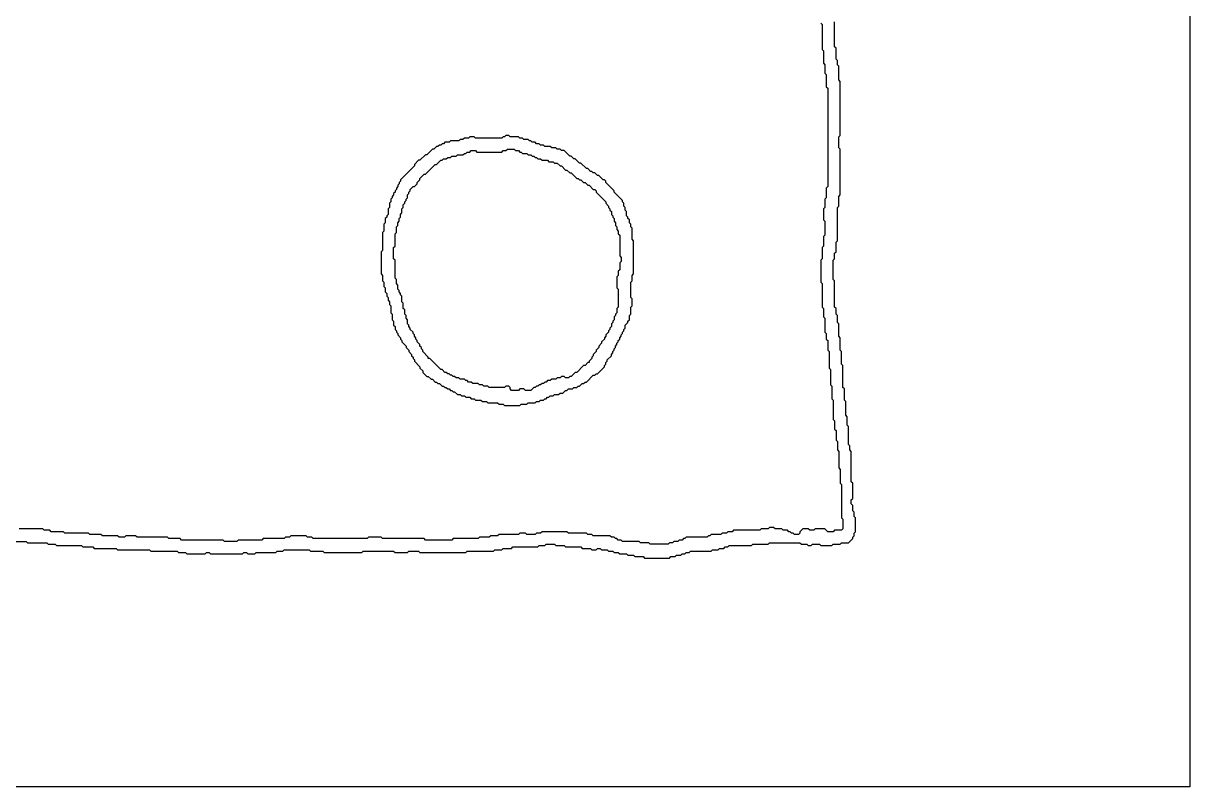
# Model space of a CAD drawing. Header units: metres. Extents: x 0 to 1458, y 0 to 1312.
# Drawn here: x 617 to 1458, y 0 to 551 of the extents above; entities that cross this region are included whole.
import ezdxf

# ---------------------------------------------------------------- set-up
doc = ezdxf.new("R2010")
doc.units = ezdxf.units.M

msp = doc.modelspace()

# ---------------------------------------------------------------- linework, layer by layer
for points in [[(0, 0), (0, 1312), (0, 1312), (1458, 1312), (1458, 1312), (1458, 0), (1458, 0), (0, 0)], [(1064, 166), (1065, 165), (1065, 165), (1083, 165), (1083, 165), (1084, 166), (1084, 166), (1087, 166), (1087, 166), (1088, 167), (1088, 167), (1091, 167), (1091, 167), (1092, 168), (1092, 168), (1094, 168), (1094, 168), (1095, 169), (1095, 169), (1097, 169), (1097, 169), (1098, 170), (1098, 170), (1113, 170), (1113, 170), (1114, 171), (1114, 171), (1118, 171), (1118, 171), (1119, 172), (1119, 172), (1122, 172), (1122, 172), (1123, 173), (1123, 173), (1125, 173), (1125, 173), (1126, 174), (1126, 174), (1142, 174), (1142, 174), (1143, 175), (1143, 175), (1154, 175), (1154, 175), (1155, 176), (1155, 176), (1177, 176), (1177, 176), (1178, 175), (1178, 175), (1182, 175), (1182, 175), (1183, 174), (1183, 174), (1185, 174), (1185, 174), (1186, 175), (1186, 175), (1191, 175), (1191, 175), (1192, 174), (1192, 174), (1200, 174), (1200, 174), (1201, 175), (1201, 175), (1206, 175), (1206, 175), (1207, 176), (1207, 176), (1212, 176), (1212, 176), (1215, 179), (1215, 179), (1215, 180), (1215, 180), (1216, 181), (1216, 181), (1216, 183), (1216, 183), (1217, 184), (1217, 184), (1217, 194), (1217, 194), (1216, 195), (1216, 195), (1216, 198), (1216, 198), (1215, 199), (1215, 199), (1215, 203), (1215, 203), (1214, 204), (1214, 204), (1214, 207), (1214, 207), (1215, 208), (1215, 208), (1215, 219), (1215, 219), (1214, 220), (1214, 220), (1214, 242), (1214, 242), (1213, 243), (1213, 243), (1213, 246), (1213, 246), (1212, 247), (1212, 247), (1212, 260), (1212, 260), (1211, 261), (1211, 261), (1211, 267), (1211, 267), (1210, 268), (1210, 268), (1210, 278), (1210, 278), (1209, 279), (1209, 279), (1209, 287), (1209, 287), (1208, 288), (1208, 288), (1208, 304), (1208, 304), (1207, 305), (1207, 305), (1207, 314), (1207, 314), (1206, 315), (1206, 315), (1206, 324), (1206, 324), (1205, 325), (1205, 325), (1205, 334), (1205, 334), (1204, 335), (1204, 335), (1204, 340), (1204, 340), (1203, 341), (1203, 341), (1203, 345), (1203, 345), (1202, 346), (1202, 346), (1202, 365), (1202, 365), (1201, 366), (1201, 366), (1201, 380), (1201, 380), (1202, 381), (1202, 381), (1202, 385), (1202, 385), (1203, 386), (1203, 386), (1203, 393), (1203, 393), (1204, 394), (1204, 394), (1204, 418), (1204, 418), (1205, 419), (1205, 419), (1205, 426), (1205, 426), (1206, 427), (1206, 427), (1206, 460), (1206, 460), (1205, 461), (1205, 461), (1205, 469), (1205, 469), (1206, 470), (1206, 470), (1206, 509), (1206, 509), (1205, 510), (1205, 510), (1205, 520), (1205, 520), (1204, 521), (1204, 521), (1204, 524), (1204, 524), (1203, 525), (1203, 525), (1203, 533), (1203, 533), (1202, 534), (1202, 534), (1202, 552)], [(1192, 551), (1193, 550), (1193, 550), (1193, 532), (1193, 532), (1194, 531), (1194, 531), (1194, 522), (1194, 522), (1195, 521), (1195, 521), (1195, 515), (1195, 515), (1196, 514), (1196, 514), (1196, 505), (1196, 505), (1197, 504), (1197, 504), (1197, 433), (1197, 433), (1196, 432), (1196, 432), (1196, 425), (1196, 425), (1195, 424), (1195, 424), (1195, 418), (1195, 418), (1194, 417), (1194, 417), (1194, 409), (1194, 409), (1195, 408), (1195, 408), (1195, 398), (1195, 398), (1194, 397), (1194, 397), (1194, 390), (1194, 390), (1193, 389), (1193, 389), (1193, 381), (1193, 381), (1192, 380), (1192, 380), (1192, 364), (1192, 364), (1193, 363), (1193, 363), (1193, 346), (1193, 346), (1194, 345), (1194, 345), (1194, 339), (1194, 339), (1195, 338), (1195, 338), (1195, 328), (1195, 328), (1196, 327), (1196, 327), (1196, 323), (1196, 323), (1197, 322), (1197, 322), (1197, 315), (1197, 315), (1198, 314), (1198, 314), (1198, 302), (1198, 302), (1199, 301), (1199, 301), (1199, 290), (1199, 290), (1200, 289), (1200, 289), (1200, 280), (1200, 280), (1201, 279), (1201, 279), (1201, 265), (1201, 265), (1202, 264), (1202, 264), (1202, 258), (1202, 258), (1203, 257), (1203, 257), (1203, 250), (1203, 250), (1204, 249), (1204, 249), (1204, 243), (1204, 243), (1205, 242), (1205, 242), (1205, 230), (1205, 230), (1206, 229), (1206, 229), (1206, 219), (1206, 219), (1207, 218), (1207, 218), (1207, 194), (1207, 194), (1208, 193), (1208, 193), (1208, 186), (1208, 186), (1207, 185), (1207, 185), (1202, 185), (1202, 185), (1201, 184), (1201, 184), (1197, 184), (1197, 184), (1195, 186), (1195, 186), (1188, 186), (1188, 186), (1187, 185), (1187, 185), (1184, 185), (1184, 185), (1183, 186), (1183, 186), (1179, 186), (1179, 186), (1177, 184), (1177, 184), (1177, 183), (1177, 183), (1176, 182), (1176, 182), (1173, 182), (1173, 182), (1172, 183), (1172, 183), (1171, 183), (1171, 183), (1170, 184), (1170, 184), (1169, 184), (1169, 184), (1168, 185), (1168, 185), (1165, 185), (1165, 185), (1164, 186), (1164, 186), (1159, 186), (1159, 186), (1158, 187), (1158, 187), (1155, 187), (1155, 187), (1154, 186), (1154, 186), (1149, 186), (1149, 186), (1148, 185), (1148, 185), (1129, 185), (1129, 185), (1128, 184), (1128, 184), (1125, 184), (1125, 184), (1124, 183), (1124, 183), (1121, 183), (1121, 183), (1120, 182), (1120, 182), (1113, 182), (1113, 182), (1112, 181), (1112, 181), (1111, 181), (1111, 181), (1110, 180), (1110, 180), (1095, 180), (1095, 180), (1094, 179), (1094, 179), (1093, 179), (1093, 179), (1092, 178), (1092, 178), (1090, 178), (1090, 178), (1089, 177), (1089, 177), (1086, 177), (1086, 177), (1085, 176), (1085, 176), (1083, 176), (1083, 176), (1082, 175), (1082, 175), (1069, 175)], [(963, 276), (964, 275), (964, 275), (975, 275), (975, 275), (976, 276), (976, 276), (980, 276), (980, 276), (981, 277), (981, 277), (986, 277), (986, 277), (987, 278), (987, 278), (989, 278), (989, 278), (990, 279), (990, 279), (992, 279), (992, 279), (993, 280), (993, 280), (994, 280), (994, 280), (995, 281), (995, 281), (996, 281), (996, 281), (997, 282), (997, 282), (999, 282), (999, 282), (1000, 283), (1000, 283), (1003, 283), (1003, 283), (1004, 284), (1004, 284), (1006, 284), (1006, 284), (1008, 286), (1008, 286), (1009, 286), (1009, 286), (1010, 287), (1010, 287), (1013, 287), (1013, 287), (1014, 288), (1014, 288), (1016, 288), (1016, 288), (1017, 289), (1017, 289), (1018, 289), (1018, 289), (1020, 291), (1020, 291), (1021, 291), (1021, 291), (1022, 292), (1022, 292), (1023, 292), (1023, 292), (1028, 297), (1028, 297), (1029, 297), (1029, 297), (1030, 298), (1030, 298), (1031, 298), (1031, 298), (1036, 303), (1036, 303), (1036, 304), (1036, 304), (1037, 305), (1037, 305), (1037, 306), (1037, 306), (1038, 307), (1038, 307), (1038, 308), (1038, 308), (1041, 311), (1041, 311), (1041, 312), (1041, 312), (1042, 313), (1042, 313), (1042, 314), (1042, 314), (1043, 315), (1043, 315), (1043, 316), (1043, 316), (1044, 317), (1044, 317), (1044, 318), (1044, 318), (1045, 319), (1045, 319), (1045, 320), (1045, 320), (1046, 321), (1046, 321), (1046, 322), (1046, 322), (1047, 323), (1047, 323), (1047, 324), (1047, 324), (1048, 325), (1048, 325), (1048, 326), (1048, 326), (1049, 327), (1049, 327), (1049, 328), (1049, 328), (1050, 329), (1050, 329), (1050, 330), (1050, 330), (1051, 331), (1051, 331), (1051, 333), (1051, 333), (1053, 335), (1053, 335), (1053, 336), (1053, 336), (1054, 337), (1054, 337), (1054, 340), (1054, 340), (1055, 341), (1055, 341), (1055, 346), (1055, 346), (1056, 347), (1056, 347), (1056, 352), (1056, 352), (1055, 353), (1055, 353), (1055, 364), (1055, 364), (1056, 365), (1056, 365), (1056, 369), (1056, 369), (1057, 370), (1057, 370), (1057, 394), (1057, 394), (1056, 395), (1056, 395), (1056, 403), (1056, 403), (1055, 404), (1055, 404), (1055, 406), (1055, 406), (1054, 407), (1054, 407), (1054, 409), (1054, 409), (1053, 410), (1053, 410), (1053, 411), (1053, 411), (1052, 412), (1052, 412), (1052, 415), (1052, 415), (1051, 416), (1051, 416), (1051, 418), (1051, 418), (1050, 419), (1050, 419), (1050, 421), (1050, 421), (1049, 422), (1049, 422), (1049, 423), (1049, 423), (1043, 429), (1043, 429), (1043, 430), (1043, 430), (1037, 436), (1037, 436), (1037, 437), (1037, 437), (1036, 438), (1036, 438), (1035, 438), (1035, 438), (1032, 441), (1032, 441), (1031, 441), (1031, 441), (1029, 443), (1029, 443), (1028, 443), (1028, 443), (1027, 444), (1027, 444), (1026, 444), (1026, 444), (1024, 446), (1024, 446), (1023, 446), (1023, 446), (1019, 450), (1019, 450), (1018, 450), (1018, 450), (1015, 453), (1015, 453), (1014, 453), (1014, 453), (1012, 455), (1012, 455), (1011, 455), (1011, 455), (1007, 459), (1007, 459), (1005, 459), (1005, 459), (1004, 460), (1004, 460), (1002, 460), (1002, 460), (1001, 461), (1001, 461), (998, 461), (998, 461), (997, 462), (997, 462), (993, 462), (993, 462), (992, 463), (992, 463), (990, 463), (990, 463), (989, 464), (989, 464), (987, 464), (987, 464), (986, 465), (986, 465), (984, 465), (984, 465), (983, 466), (983, 466), (982, 466), (982, 466), (981, 467), (981, 467), (978, 467), (978, 467), (977, 468), (977, 468), (975, 468), (975, 468), (974, 469), (974, 469), (968, 469), (968, 469), (967, 470), (967, 470), (965, 470), (965, 470), (964, 469), (964, 469), (963, 469), (963, 469), (962, 468), (962, 468), (943, 468), (943, 468), (942, 469), (942, 469), (939, 469), (939, 469), (938, 468), (938, 468), (935, 468), (935, 468), (934, 467), (934, 467), (932, 467), (932, 467), (931, 466), (931, 466), (925, 466), (925, 466), (924, 465), (924, 465), (921, 465), (921, 465), (920, 464), (920, 464), (919, 464), (919, 464), (918, 463), (918, 463), (917, 463), (917, 463), (916, 462), (916, 462), (915, 462), (915, 462), (913, 460), (913, 460), (912, 460), (912, 460), (908, 456), (908, 456), (907, 456), (907, 456), (903, 452), (903, 452), (902, 452), (902, 452), (899, 449), (899, 449), (899, 448), (899, 448), (889, 438), (889, 438), (889, 437), (889, 437), (888, 436), (888, 436), (888, 435), (888, 435), (887, 434), (887, 434), (887, 433), (887, 433), (886, 432), (886, 432), (886, 431), (886, 431), (885, 430), (885, 430), (885, 429), (885, 429), (884, 428), (884, 428), (884, 427), (884, 427), (883, 426), (883, 426), (883, 425), (883, 425), (882, 424), (882, 424), (882, 422), (882, 422), (881, 421), (881, 421), (881, 418), (881, 418), (880, 417), (880, 417), (880, 413), (880, 413), (879, 412), (879, 412), (879, 411), (879, 411), (878, 410), (878, 410), (878, 407), (878, 407), (877, 406), (877, 406), (877, 401), (877, 401), (876, 400), (876, 400), (876, 387), (876, 387), (875, 386), (875, 386), (875, 370), (875, 370), (876, 369), (876, 369), (876, 365), (876, 365), (877, 364), (877, 364), (877, 361), (877, 361), (878, 360), (878, 360), (878, 357), (878, 357), (879, 356), (879, 356), (879, 354), (879, 354), (880, 353), (880, 353), (880, 351), (880, 351), (881, 350), (881, 350), (881, 348), (881, 348), (882, 347), (882, 347), (882, 342), (882, 342), (883, 341), (883, 341), (883, 337), (883, 337), (884, 336), (884, 336), (884, 333), (884, 333), (885, 332), (885, 332), (885, 330), (885, 330), (886, 329), (886, 329), (886, 328), (886, 328), (887, 327), (887, 327), (887, 326), (887, 326), (889, 324), (889, 324), (889, 323), (889, 323), (890, 322), (890, 322), (890, 321), (890, 321), (893, 318), (893, 318), (893, 317), (893, 317), (895, 315), (895, 315), (895, 314), (895, 314), (897, 312), (897, 312), (897, 311), (897, 311), (898, 310), (898, 310), (898, 309), (898, 309), (899, 308), (899, 308), (899, 307), (899, 307), (903, 303), (903, 303), (903, 302), (903, 302), (905, 300), (905, 300), (905, 299), (905, 299), (908, 296), (908, 296), (909, 296), (909, 296), (911, 294), (911, 294), (912, 294), (912, 294), (914, 292), (914, 292), (915, 292), (915, 292), (916, 291), (916, 291), (917, 291), (917, 291), (919, 289), (919, 289), (920, 289), (920, 289), (921, 288), (921, 288), (922, 288), (922, 288), (923, 287), (923, 287), (924, 287), (924, 287), (925, 286), (925, 286), (926, 286), (926, 286), (927, 285), (927, 285), (928, 285), (928, 285), (930, 283), (930, 283), (932, 283), (932, 283), (933, 282), (933, 282), (935, 282), (935, 282), (936, 281), (936, 281), (939, 281), (939, 281), (940, 280), (940, 280), (942, 280), (942, 280), (943, 279), (943, 279), (947, 279), (947, 279), (948, 278), (948, 278), (951, 278), (951, 278), (952, 277), (952, 277), (959, 277), (959, 277), (960, 276), (960, 276), (963, 276)], [(969, 286), (968, 287), (968, 287), (968, 288), (968, 288), (967, 289), (967, 289), (965, 289), (965, 289), (964, 288), (964, 288), (953, 288), (953, 288), (952, 289), (952, 289), (949, 289), (949, 289), (948, 290), (948, 290), (946, 290), (946, 290), (945, 291), (945, 291), (941, 291), (941, 291), (940, 292), (940, 292), (938, 292), (938, 292), (937, 293), (937, 293), (936, 293), (936, 293), (935, 294), (935, 294), (932, 294), (932, 294), (931, 295), (931, 295), (929, 295), (929, 295), (928, 296), (928, 296), (927, 296), (927, 296), (926, 297), (926, 297), (925, 297), (925, 297), (924, 298), (924, 298), (923, 298), (923, 298), (922, 299), (922, 299), (921, 299), (921, 299), (919, 301), (919, 301), (918, 301), (918, 301), (910, 309), (910, 309), (909, 309), (909, 309), (909, 310), (909, 310), (905, 314), (905, 314), (905, 315), (905, 315), (904, 316), (904, 316), (904, 317), (904, 317), (903, 318), (903, 318), (903, 319), (903, 319), (901, 321), (901, 321), (901, 322), (901, 322), (900, 323), (900, 323), (900, 324), (900, 324), (899, 325), (899, 325), (899, 326), (899, 326), (898, 327), (898, 327), (898, 328), (898, 328), (896, 330), (896, 330), (896, 331), (896, 331), (895, 332), (895, 332), (895, 333), (895, 333), (894, 334), (894, 334), (894, 337), (894, 337), (893, 338), (893, 338), (893, 340), (893, 340), (892, 341), (892, 341), (892, 344), (892, 344), (891, 345), (891, 345), (891, 349), (891, 349), (890, 350), (890, 350), (890, 354), (890, 354), (889, 355), (889, 355), (889, 356), (889, 356), (888, 357), (888, 357), (888, 358), (888, 358), (887, 359), (887, 359), (887, 362), (887, 362), (886, 363), (886, 363), (886, 366), (886, 366), (885, 367), (885, 367), (885, 380), (885, 380), (884, 381), (884, 381), (884, 389), (884, 389), (885, 390), (885, 390), (885, 399), (885, 399), (886, 400), (886, 400), (886, 404), (886, 404), (887, 405), (887, 405), (887, 407), (887, 407), (888, 408), (888, 408), (888, 410), (888, 410), (889, 411), (889, 411), (889, 413), (889, 413), (890, 414), (890, 414), (890, 417), (890, 417), (891, 418), (891, 418), (891, 420), (891, 420), (892, 421), (892, 421), (892, 422), (892, 422), (893, 423), (893, 423), (893, 424), (893, 424), (894, 425), (894, 425), (894, 427), (894, 427), (895, 428), (895, 428), (895, 429), (895, 429), (896, 430), (896, 430), (896, 431), (896, 431), (898, 433), (898, 433), (899, 433), (899, 433), (901, 435), (901, 435), (901, 436), (901, 436), (903, 438), (903, 438), (903, 439), (903, 439), (906, 442), (906, 442), (907, 442), (907, 442), (914, 449), (914, 449), (915, 449), (915, 449), (918, 452), (918, 452), (919, 452), (919, 452), (920, 453), (920, 453), (922, 453), (922, 453), (923, 454), (923, 454), (925, 454), (925, 454), (926, 455), (926, 455), (929, 455), (929, 455), (930, 456), (930, 456), (934, 456), (934, 456), (935, 457), (935, 457), (936, 457), (936, 457), (937, 458), (937, 458), (939, 458), (939, 458), (940, 459), (940, 459), (943, 459), (943, 459), (944, 458), (944, 458), (962, 458), (962, 458), (963, 459), (963, 459), (965, 459), (965, 459), (966, 460), (966, 460), (971, 460), (971, 460), (972, 459), (972, 459), (974, 459), (974, 459), (975, 458), (975, 458), (976, 458), (976, 458), (977, 457), (977, 457), (980, 457), (980, 457), (981, 456), (981, 456), (983, 456), (983, 456), (984, 455), (984, 455), (985, 455), (985, 455), (986, 454), (986, 454), (987, 454), (987, 454), (988, 453), (988, 453), (990, 453), (990, 453), (991, 452), (991, 452), (995, 452), (995, 452), (996, 451), (996, 451), (999, 451), (999, 451), (1000, 450), (1000, 450), (1002, 450), (1002, 450), (1004, 448), (1004, 448), (1005, 448), (1005, 448), (1008, 445), (1008, 445), (1009, 445), (1009, 445), (1011, 443), (1011, 443), (1012, 443), (1012, 443), (1016, 439), (1016, 439), (1017, 439), (1017, 439), (1018, 438), (1018, 438), (1019, 438), (1019, 438), (1021, 436), (1021, 436), (1022, 436), (1022, 436), (1024, 434), (1024, 434), (1025, 434), (1025, 434), (1028, 431), (1028, 431), (1029, 431), (1029, 431), (1030, 430), (1030, 430), (1030, 429), (1030, 429), (1037, 422), (1037, 422), (1037, 421), (1037, 421), (1039, 419), (1039, 419), (1039, 418), (1039, 418), (1040, 417), (1040, 417), (1040, 416), (1040, 416), (1041, 415), (1041, 415), (1041, 413), (1041, 413), (1042, 412), (1042, 412), (1042, 411), (1042, 411), (1043, 410), (1043, 410), (1043, 408), (1043, 408), (1044, 407), (1044, 407), (1044, 405), (1044, 405), (1045, 404), (1045, 404), (1045, 402), (1045, 402), (1046, 401), (1046, 401), (1046, 399), (1046, 399), (1047, 398), (1047, 398), (1047, 383), (1047, 383), (1048, 382), (1048, 382), (1048, 379), (1048, 379), (1047, 378), (1047, 378), (1047, 373), (1047, 373), (1046, 372), (1046, 372), (1046, 369), (1046, 369), (1045, 368), (1045, 368), (1045, 360), (1045, 360), (1046, 359), (1046, 359), (1046, 346), (1046, 346), (1045, 345), (1045, 345), (1045, 342), (1045, 342), (1044, 341), (1044, 341), (1044, 340), (1044, 340), (1043, 339), (1043, 339), (1043, 337), (1043, 337), (1042, 336), (1042, 336), (1042, 335), (1042, 335), (1041, 334), (1041, 334), (1041, 332), (1041, 332), (1040, 331), (1040, 331), (1040, 330), (1040, 330), (1039, 329), (1039, 329), (1039, 328), (1039, 328), (1037, 326), (1037, 326), (1037, 325), (1037, 325), (1036, 324), (1036, 324), (1036, 323), (1036, 323), (1034, 321), (1034, 321), (1034, 320), (1034, 320), (1032, 318), (1032, 318), (1032, 317), (1032, 317), (1030, 315), (1030, 315), (1030, 314), (1030, 314), (1028, 312), (1028, 312), (1028, 311), (1028, 311), (1027, 310), (1027, 310), (1027, 309), (1027, 309), (1025, 307), (1025, 307), (1025, 306), (1025, 306), (1024, 306), (1024, 306), (1022, 304), (1022, 304), (1021, 304), (1021, 304), (1016, 299), (1016, 299), (1015, 299), (1015, 299), (1012, 296), (1012, 296), (1011, 296), (1011, 296), (1010, 295), (1010, 295), (1008, 295), (1008, 295), (1007, 296), (1007, 296), (1005, 296), (1005, 296), (1004, 295), (1004, 295), (1002, 295), (1002, 295), (1001, 294), (1001, 294), (998, 294), (998, 294), (997, 293), (997, 293), (995, 293), (995, 293), (994, 292), (994, 292), (993, 292), (993, 292), (992, 291), (992, 291), (991, 291), (991, 291), (990, 290), (990, 290), (989, 290), (989, 290), (988, 289), (988, 289), (987, 289), (987, 289), (986, 288), (986, 288), (985, 288), (985, 288), (983, 286), (983, 286), (979, 286), (979, 286), (978, 287), (978, 287), (975, 287), (975, 287), (974, 286), (974, 286), (969, 286)], [(1069, 175), (1068, 176), (1068, 176), (1062, 176), (1062, 176), (1061, 177), (1061, 177), (1049, 177), (1049, 177), (1048, 178), (1048, 178), (1046, 178), (1046, 178), (1045, 179), (1045, 179), (1044, 179), (1044, 179), (1043, 180), (1043, 180), (1041, 180), (1041, 180), (1040, 181), (1040, 181), (1028, 181), (1028, 181), (1027, 182), (1027, 182), (1024, 182), (1024, 182), (1023, 183), (1023, 183), (1010, 183), (1010, 183), (1009, 184), (1009, 184), (991, 184), (991, 184), (990, 183), (990, 183), (987, 183), (987, 183), (986, 182), (986, 182), (980, 182), (980, 182), (979, 183), (979, 183), (975, 183), (975, 183), (974, 182), (974, 182), (960, 182), (960, 182), (959, 181), (959, 181), (954, 181), (954, 181), (953, 180), (953, 180), (946, 180), (946, 180), (945, 179), (945, 179), (927, 179), (927, 179), (926, 178), (926, 178), (907, 178), (907, 178), (906, 179), (906, 179), (876, 179), (876, 179), (875, 180), (875, 180), (866, 180), (866, 180), (865, 179), (865, 179), (826, 179), (826, 179), (825, 180), (825, 180), (822, 180), (822, 180), (821, 181), (821, 181), (810, 181), (810, 181), (809, 180), (809, 180), (806, 180), (806, 180), (805, 179), (805, 179), (790, 179), (790, 179), (789, 178), (789, 178), (772, 178), (772, 178), (771, 177), (771, 177), (762, 177), (762, 177), (761, 178), (761, 178), (731, 178), (731, 178), (730, 179), (730, 179), (722, 179), (722, 179), (721, 180), (721, 180), (699, 180), (699, 180), (698, 181), (698, 181), (691, 181), (691, 181), (690, 180), (690, 180), (686, 180), (686, 180), (685, 181), (685, 181), (674, 181), (674, 181), (673, 182), (673, 182), (665, 182), (665, 182), (664, 183), (664, 183), (647, 183), (647, 183), (646, 184), (646, 184), (637, 184), (637, 184), (636, 185), (636, 185), (632, 185), (632, 185), (631, 186), (631, 186), (614, 186)], [(610, 177), (619, 177), (619, 177), (620, 176), (620, 176), (634, 176), (634, 176), (635, 175), (635, 175), (640, 175), (640, 175), (641, 174), (641, 174), (659, 174), (659, 174), (660, 173), (660, 173), (667, 173), (667, 173), (668, 172), (668, 172), (684, 172), (684, 172), (685, 171), (685, 171), (708, 171), (708, 171), (709, 170), (709, 170), (728, 170), (728, 170), (729, 169), (729, 169), (734, 169), (734, 169), (735, 168), (735, 168), (748, 168), (748, 168), (749, 169), (749, 169), (751, 169), (751, 169), (752, 168), (752, 168), (775, 168), (775, 168), (776, 169), (776, 169), (778, 169), (778, 169), (779, 168), (779, 168), (784, 168), (784, 168), (785, 169), (785, 169), (799, 169), (799, 169), (800, 170), (800, 170), (804, 170), (804, 170), (805, 171), (805, 171), (823, 171), (823, 171), (824, 170), (824, 170), (833, 170), (833, 170), (834, 169), (834, 169), (861, 169), (861, 169), (862, 170), (862, 170), (884, 170), (884, 170), (885, 169), (885, 169), (894, 169), (894, 169), (895, 170), (895, 170), (902, 170), (902, 170), (903, 169), (903, 169), (936, 169), (936, 169), (937, 170), (937, 170), (956, 170), (956, 170), (957, 171), (957, 171), (962, 171), (962, 171), (963, 172), (963, 172), (969, 172), (969, 172), (970, 173), (970, 173), (988, 173), (988, 173), (989, 174), (989, 174), (993, 174), (993, 174), (994, 175), (994, 175), (1000, 175), (1000, 175), (1001, 174), (1001, 174), (1007, 174), (1007, 174), (1008, 173), (1008, 173), (1019, 173), (1019, 173), (1020, 172), (1020, 172), (1026, 172), (1026, 172), (1027, 171), (1027, 171), (1030, 171), (1030, 171), (1031, 172), (1031, 172), (1033, 172), (1033, 172), (1034, 171), (1034, 171), (1038, 171), (1038, 171), (1039, 170), (1039, 170), (1042, 170), (1042, 170), (1043, 169), (1043, 169), (1046, 169), (1046, 169), (1047, 168), (1047, 168), (1052, 168), (1052, 168), (1053, 167), (1053, 167), (1057, 167), (1057, 167), (1058, 166), (1058, 166), (1064, 166)]]:
    msp.add_lwpolyline(points)

doc.saveas('drawing.dxf')
